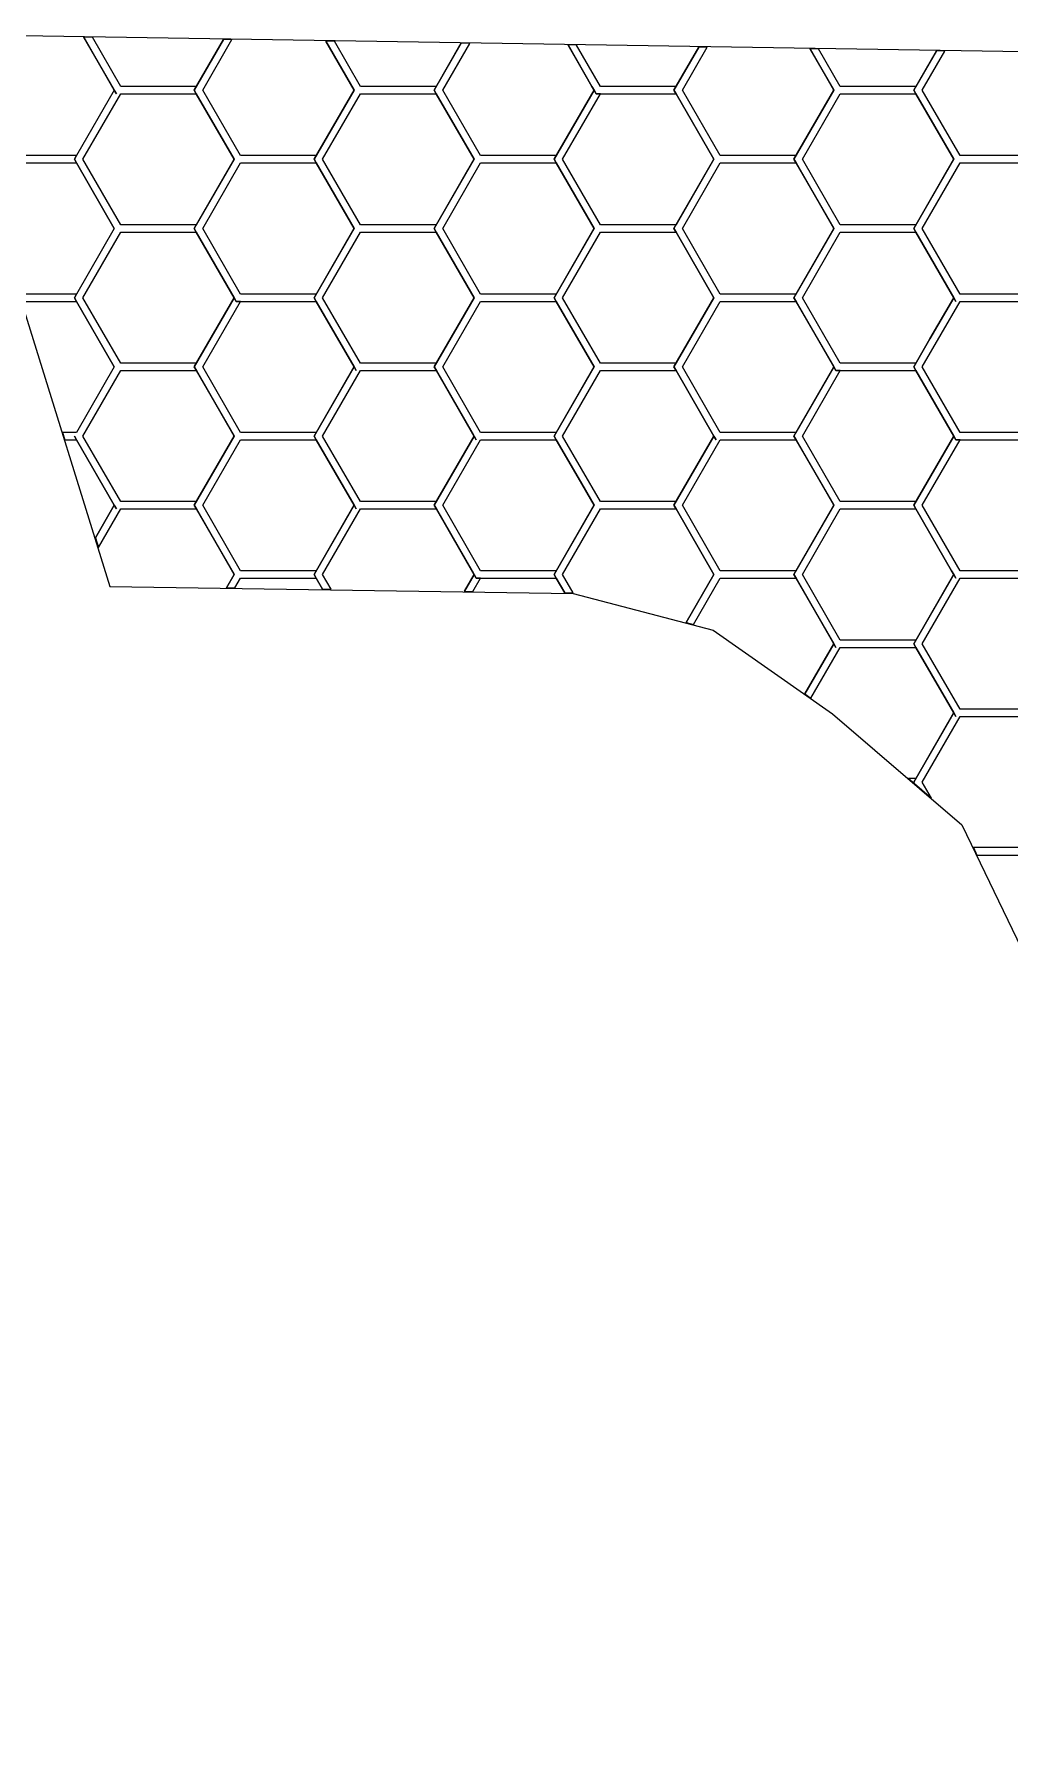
# Model space of a CAD drawing. Extents: x -65 to 65, y -44 to 44.
# Drawn here: x -19.88 to 0.26, y 8.53 to 44 of the extents above; entities that cross this region are included whole.
import ezdxf

# ---------------------------------------------------------------- set-up
doc = ezdxf.new("R2010")
doc.units = 0
doc.layers.add('Add_Red', color=1, linetype='Continuous')
doc.layers.add('Vector_Red', color=1, linetype='Continuous')

msp = doc.modelspace()

# ---------------------------------------------------------------- linework, layer by layer
at = {"layer": 'Add_Red'}
for points in [[(-16.583487, 37.134691), (-16.583488, 37.134692), (-15.758665, 38.563394), (-16.539546, 39.915946), (-16.540168, 39.915946), (-15.759321, 38.563394), (-16.540168, 37.210841), (-18.101912, 37.210841), (-18.882759, 38.563394), (-18.101912, 39.915946), (-18.101912, 39.915947), (-16.539546, 39.915947), (-16.583488, 39.992097), (-16.583488, 39.992098), (-15.758666, 41.420801), (-16.539546, 42.773185), (-16.583488, 42.849504), (-16.583488, 42.849505), (-15.979613, 43.895497), (-15.980259, 43.895507), (-16.540168, 42.925654), (-18.101912, 42.925654), (-18.6869, 43.938947), (-18.864466, 43.941797), (-18.233871, 42.849505), (-18.233872, 42.849504), (-18.189812, 42.773185), (-18.189813, 42.773185), (-18.233872, 42.849504), (-18.864467, 43.941797), (-18.866211, 43.941825), (-18.235586, 42.849505), (-19.01645, 41.496952), (-20.578077, 41.496952)], [(-10.807816, 32.848631), (-11.00802, 32.501852), (-11.002833, 32.501772), (-10.802605, 32.848632), (-10.802604, 32.848631), (-11.002832, 32.501772), (-10.828479, 32.499105), (-10.670646, 32.772498), (-10.758562, 32.772498), (-10.802604, 32.848631), (-10.802605, 32.848632), (-10.846675, 32.924986), (-11.583267, 34.201167), (-11.627309, 34.277317), (-11.627309, 34.277319), (-10.802605, 35.706173), (-10.802604, 35.706172), (-11.627309, 34.277319), (-11.583267, 34.201168), (-10.846675, 32.924986), (-10.802605, 32.848632), (-10.758562, 32.772499), (-10.670645, 32.772499), (-10.670646, 32.772498), (-9.108816, 32.772498), (-8.934257, 32.470133), (-8.932693, 32.470109), (-9.107304, 32.772498), (-9.108816, 32.772498), (-9.108817, 32.772499), (-9.107305, 32.772499), (-9.151178, 32.848631), (-9.151178, 32.848632), (-8.326306, 34.277319), (-8.656319, 34.848822), (-9.107304, 35.62982), (-9.107305, 35.629821), (-9.107304, 35.629821), (-8.656319, 34.848822), (-8.326305, 34.277318), (-9.151178, 32.848631), (-9.107305, 32.772499), (-9.107304, 32.772499), (-8.932692, 32.470109), (-8.755093, 32.467393), (-8.755076, 32.467389), (-8.975176, 32.848631), (-8.194346, 34.201167), (-6.632517, 34.201167), (-5.851687, 32.848631), (-6.424716, 31.856068), (-6.424326, 31.855966), (-5.851183, 32.848632), (-6.632013, 34.201167), (-6.676056, 34.277318), (-6.676056, 34.277319), (-5.851183, 35.706172), (-6.632013, 37.05854), (-6.676056, 37.134691), (-6.676056, 37.134692), (-5.851183, 38.563395), (-6.632013, 39.915947), (-6.676056, 39.992097), (-6.676055, 39.992098), (-6.676056, 39.992099), (-5.851183, 41.420801), (-6.632013, 42.773185), (-6.632517, 42.773185), (-5.851687, 41.420801), (-6.632517, 40.068416), (-8.194346, 40.068416), (-8.975176, 41.420801), (-8.194346, 42.773185), (-8.282263, 42.773185), (-8.326305, 42.849504), (-9.151178, 41.420801), (-9.107304, 41.344651), (-9.107305, 41.344651), (-9.151178, 41.420801), (-9.151178, 41.420802), (-8.326306, 42.849505), (-8.370276, 42.925654), (-8.864349, 43.781302), (-8.865929, 43.781327), (-8.327987, 42.849505), (-9.108817, 41.496952), (-10.670645, 41.496952), (-11.451475, 42.849505), (-10.894736, 43.813888), (-11.069014, 43.816685), (-11.627309, 42.849504), (-11.583435, 42.773187), (-10.802605, 41.420802), (-10.802605, 41.420801), (-11.627308, 39.992098), (-11.583435, 39.915948), (-10.802605, 38.563395), (-10.802605, 38.563394), (-11.627308, 37.134691), (-11.583267, 37.058541), (-10.846515, 35.78224), (-10.802605, 35.706173), (-10.758562, 35.629821), (-10.802604, 35.706172), (-10.802605, 35.706173), (-10.846515, 35.78224), (-11.583267, 37.05854), (-11.627309, 37.13469), (-11.627308, 37.134691), (-11.627309, 37.134692), (-10.802605, 38.563394), (-11.583435, 39.915947), (-11.627309, 39.992097), (-11.627308, 39.992098), (-11.627309, 39.992099), (-10.802605, 41.420801), (-11.583435, 42.773185), (-11.627309, 42.849504), (-11.627309, 42.849505), (-11.069015, 43.816685), (-11.074205, 43.816768), (-11.588646, 42.925654), (-13.150407, 42.925654), (-13.689111, 43.858736), (-13.866688, 43.861586), (-13.2824, 42.849505), (-13.2824, 42.849504), (-14.107305, 41.420801), (-14.063247, 41.344651), (-14.063248, 41.344651), (-14.107306, 41.420801), (-14.107305, 41.420801), (-14.107306, 41.420802), (-13.2824, 42.849505), (-13.866688, 43.861586), (-13.868435, 43.861614), (-13.284131, 42.849505), (-14.064978, 41.496952), (-15.626706, 41.496952), (-16.407553, 42.849505), (-15.805303, 43.892699), (-15.979612, 43.895497), (-16.583488, 42.849504), (-16.539546, 42.773186), (-15.758665, 41.420802), (-15.758666, 41.420801), (-15.758665, 41.4208), (-16.583488, 39.992097), (-16.539546, 39.915948), (-15.758665, 38.563395), (-15.714707, 38.487245), (-14.064978, 38.487245), (-14.064978, 38.487244), (-13.284131, 37.134692), (-14.064978, 35.78224), (-15.626706, 35.78224), (-16.407553, 37.134692), (-15.626706, 38.487244), (-15.714707, 38.487244), (-15.758665, 38.563395), (-15.758665, 38.563394), (-16.583487, 37.134691), (-16.539445, 37.058541), (-15.758665, 35.706173), (-15.758665, 35.706172), (-16.583488, 34.277318), (-16.539445, 34.201168), (-15.758665, 32.848632), (-15.758665, 32.848631), (-15.91554, 32.576912), (-15.741163, 32.574245), (-15.626706, 32.772498), (-14.064978, 32.772498), (-13.934568, 32.546613), (-13.932822, 32.546586), (-14.063247, 32.772497), (-14.063248, 32.772498), (-14.063247, 32.772498), (-13.932822, 32.546586), (-13.755331, 32.543872), (-13.931287, 32.848631), (-13.150407, 34.201167), (-11.588646, 34.201167), (-10.807816, 32.848631)], [(-6.676056, 42.849504), (-6.676056, 42.849505), (-6.163106, 43.737949), (-6.163575, 43.737956), (-6.632517, 42.925655), (-8.194346, 42.925655), (-8.686666, 43.77845), (-8.864349, 43.781302), (-8.370276, 42.925654), (-8.326305, 42.849504), (-8.282263, 42.773186), (-6.632013, 42.773186), (-6.676056, 42.849504)], [(0.793857, 41.496953), (-0.767802, 41.496953), (-1.548464, 42.849506), (-1.082737, 43.656412), (-1.257071, 43.65921), (-1.724465, 42.849505), (-1.680423, 42.773187), (-0.899761, 41.420802), (-0.899761, 41.420801), (-1.724466, 39.992099), (-1.680425, 39.91595), (-1.680423, 39.915947), (-1.680424, 39.915948), (-1.680425, 39.91595), (-1.724466, 39.992098), (-1.724466, 39.992099), (-0.899761, 41.420801), (-1.680423, 42.773186), (-1.724466, 42.849504), (-1.724465, 42.849505), (-1.724466, 42.849506), (-1.257072, 43.65921), (-1.257699, 43.65922), (-1.681096, 42.925655), (-3.242756, 42.925655), (-3.688866, 43.698239), (-3.866442, 43.701089), (-3.374716, 42.849505), (-3.374716, 42.849504), (-4.199588, 41.420801), (-4.155714, 41.344652), (-4.155715, 41.344652), (-4.199588, 41.420801), (-4.199588, 41.420802), (-3.374716, 42.849504), (-3.866442, 43.701089), (-3.868201, 43.701117), (-3.376565, 42.849505), (-4.157395, 41.496953), (-5.719055, 41.496953), (-6.500054, 42.849505), (-5.98866, 43.735149), (-6.163106, 43.737948), (-6.676056, 42.849504), (-6.632013, 42.773187), (-5.851183, 41.420802), (-5.851183, 41.420801), (-6.676055, 39.992098), (-6.632013, 39.915948), (-5.851183, 38.563395), (-5.851183, 38.563394), (-6.676056, 37.134692), (-6.632013, 37.058541), (-5.851183, 35.706174), (-5.80714, 35.629821), (-5.851183, 35.706173), (-5.851183, 35.706172), (-6.676056, 34.277319), (-6.632013, 34.201168), (-5.851183, 32.848632), (-5.851183, 32.848631), (-6.424326, 31.855966), (-6.271455, 31.815864), (-5.719055, 32.772499), (-4.157395, 32.772499), (-3.376565, 31.41998), (-3.973316, 30.386313), (-3.971985, 30.385382), (-3.374716, 31.419979), (-4.155714, 32.772498), (-4.155715, 32.772499), (-4.155714, 32.772499), (-3.374716, 31.419979), (-3.330841, 31.343626), (-3.374716, 31.419978), (-3.971985, 30.385382), (-3.846694, 30.29775), (-3.242756, 31.343626), (-1.681096, 31.343626), (-0.900434, 29.991124), (-1.681096, 28.63889), (-1.831412, 28.63889), (-1.706571, 28.531699), (-1.724466, 28.562723), (-1.724466, 28.562724), (-0.899762, 29.991394), (-0.899761, 29.991393), (-1.724466, 28.562723), (-1.70657, 28.531699), (-1.357871, 28.232299), (-1.548464, 28.562438), (-0.767802, 29.915059), (0.793857, 29.915059)], [(-15.759321, 41.4208), (-16.540168, 40.068416), (-18.101912, 40.068416), (-18.882759, 41.4208), (-18.101912, 42.773185), (-16.540168, 42.773185), (-15.759321, 41.4208)], [(-10.807816, 41.420801), (-11.588646, 40.068416), (-13.150407, 40.068416), (-13.931288, 41.420801), (-13.150407, 42.773185), (-11.588646, 42.773185), (-10.807816, 41.420801)], [(-0.900434, 41.420801), (-1.681096, 40.068416), (-3.242756, 40.068416), (-4.023755, 41.420801), (-3.242756, 42.773186), (-1.681096, 42.773186), (-0.900434, 41.420801)], [(-20.578077, 41.344651), (-19.01645, 41.344651), (-18.235586, 39.992098), (-19.01645, 38.639713), (-20.189997, 38.639713)], [(-19.014718, 41.344651), (-19.01472, 41.344651), (-19.058677, 41.4208), (-19.058677, 41.420801), (-19.014713, 41.496954), (-19.058677, 41.4208), (-19.014718, 41.344651)], [(-18.233871, 39.992098), (-18.233872, 39.992097), (-19.014719, 41.34465), (-19.01472, 41.344651), (-19.014718, 41.344651), (-18.233871, 39.992098)], [(-13.284131, 39.992098), (-14.064978, 38.639714), (-15.626706, 38.639714), (-16.407553, 39.992098), (-15.626706, 41.344651), (-14.064978, 41.344651), (-13.284131, 39.992098)], [(-13.2824, 39.992098), (-13.2824, 39.992097), (-14.107306, 38.563395), (-14.063247, 38.487245), (-14.063248, 38.487245), (-14.107306, 38.563394), (-14.107306, 38.563395), (-13.2824, 39.992098), (-14.063247, 41.34465), (-14.063248, 41.344651), (-14.063247, 41.344651), (-13.2824, 39.992098)], [(-8.327987, 39.992099), (-9.108817, 38.639714), (-10.670645, 38.639714), (-11.451475, 39.992099), (-10.670645, 41.344651), (-9.108817, 41.344651), (-8.327987, 39.992099)], [(-9.151178, 38.563394), (-9.151178, 38.563395), (-8.326306, 39.992099), (-9.107304, 41.34465), (-9.107305, 41.344651), (-9.107304, 41.344651), (-8.326306, 39.992099), (-8.326305, 39.992097), (-9.151178, 38.563395), (-9.107137, 38.487247), (-9.107135, 38.487244), (-8.326305, 37.134691), (-9.151177, 35.705887), (-9.107304, 35.629821), (-9.107305, 35.629821), (-9.151178, 35.705886), (-9.151177, 35.705887), (-9.151178, 35.705888), (-8.326306, 37.134692), (-9.107136, 38.487245), (-9.107137, 38.487247), (-9.151178, 38.563394)], [(-3.376565, 39.992099), (-4.157395, 38.639714), (-5.719055, 38.639714), (-6.500054, 39.992099), (-5.719055, 41.344652), (-4.157395, 41.344652), (-3.376565, 39.992099)], [(-3.374716, 39.992099), (-3.374716, 39.992098), (-4.199588, 38.563394), (-4.155714, 38.487245), (-4.155715, 38.487245), (-4.199588, 38.563394), (-4.199588, 38.563395), (-3.374716, 39.992098), (-4.155714, 41.34465), (-4.155715, 41.344652), (-4.155714, 41.344652), (-3.374716, 39.992099)], [(1.574856, 39.992099), (0.793857, 38.639714), (-0.767802, 38.639714), (-1.548464, 39.992099), (-0.767802, 41.344652), (0.793857, 41.344652), (1.574856, 39.992099)], [(-10.807816, 38.563394), (-11.588646, 37.210841), (-13.150407, 37.210841), (-13.931288, 38.563394), (-13.150407, 39.915947), (-11.588646, 39.915947), (-10.807816, 38.563394)], [(-5.851687, 38.563394), (-6.632517, 37.210841), (-8.194346, 37.210841), (-8.975176, 38.563394), (-8.194346, 39.915947), (-6.632517, 39.915947), (-5.851687, 38.563394)], [(-0.900434, 38.563394), (-1.681096, 37.210841), (-3.242756, 37.210841), (-4.023755, 38.563394), (-3.242756, 39.915947), (-1.681096, 39.915947), (-0.900434, 38.563394)], [(0.793857, 32.924985), (-0.767802, 32.924985), (-1.548464, 34.277319), (-0.767802, 35.629821), (-0.855551, 35.629821), (-0.899762, 35.706174), (-1.680424, 37.058541), (-1.680425, 37.058541), (-1.724466, 37.134691), (-1.724466, 37.134692), (-1.390474, 37.713293), (-0.899762, 38.563394), (-1.680424, 39.915947), (-1.680423, 39.915947), (-0.899761, 38.563396)], [(-20.142572, 38.487244), (-19.01645, 38.487244), (-18.235586, 37.134691), (-19.01645, 35.782239), (-19.301189, 35.782239), (-19.25378, 35.629821), (-19.01645, 35.629821), (-18.235586, 34.277318), (-18.623906, 33.604808), (-18.623282, 33.6028), (-18.233872, 34.277317), (-18.623282, 33.602801), (-18.561686, 33.404774), (-18.101912, 34.201167), (-16.540168, 34.201167), (-15.759321, 32.848631), (-15.916188, 32.576922), (-15.915541, 32.576912), (-15.758665, 32.848632), (-16.539445, 34.201167), (-16.583488, 34.277317), (-16.583488, 34.277318), (-15.758665, 35.706172), (-16.539445, 37.05854), (-16.583488, 37.13469), (-16.583487, 37.134691)], [(-19.014718, 38.487244), (-19.01472, 38.487244), (-19.058677, 38.563394), (-19.058677, 38.563395), (-19.014617, 38.639714), (-19.058677, 38.563394), (-19.014718, 38.487244)], [(-18.233871, 37.134691), (-18.233872, 37.13469), (-19.014719, 38.487243), (-19.01472, 38.487244), (-19.014718, 38.487244), (-18.233871, 37.134691)], [(-13.2824, 37.134692), (-13.282401, 37.134691), (-13.2824, 37.134691), (-14.107306, 35.705887), (-14.063247, 35.629821), (-14.063248, 35.629821), (-14.107306, 35.705886), (-14.107306, 35.705887), (-13.282401, 37.134691), (-14.063247, 38.487243), (-14.063248, 38.487245), (-14.063247, 38.487245), (-13.2824, 37.134692)], [(-8.327987, 37.134692), (-9.108817, 35.78224), (-10.670645, 35.78224), (-11.451475, 37.134692), (-10.670645, 38.487245), (-9.108817, 38.487245), (-8.327987, 37.134692)], [(-3.376565, 37.134692), (-4.157395, 35.78224), (-5.719055, 35.78224), (-6.500054, 37.134692), (-5.719055, 38.487245), (-4.157395, 38.487245), (-3.376565, 37.134692)], [(-3.374716, 37.134692), (-3.374716, 37.134691), (-3.330841, 37.058541), (-3.242756, 37.058541), (-3.242757, 37.05854), (-1.681095, 37.05854), (-0.900434, 35.705887), (-1.681096, 34.353653), (-3.242756, 34.353653), (-4.023755, 35.705887), (-3.242757, 37.05854), (-3.330841, 37.05854), (-3.374716, 37.134691), (-4.199588, 35.705887), (-4.155714, 35.629821), (-4.155715, 35.629821), (-4.199588, 35.705887), (-4.199588, 35.705888), (-3.374716, 37.134691), (-4.155714, 38.487244), (-4.155715, 38.487245), (-4.155714, 38.487245), (-3.374716, 37.134692)], [(-0.899761, 38.563396), (-0.855551, 38.487245), (-0.899761, 38.563395), (-1.390474, 37.713293), (-1.724466, 37.134692), (-1.680424, 37.058542), (-0.899761, 35.706174), (-0.855551, 35.629822), (0.795874, 35.629822)], [(1.574856, 37.134692), (0.793857, 35.78224), (-0.767802, 35.78224), (-1.548464, 37.134692), (-0.767802, 38.487245), (0.793857, 38.487245), (1.574856, 37.134692)], [(-15.759321, 35.705886), (-16.540168, 34.353653), (-18.101912, 34.353653), (-18.882759, 35.705886), (-18.101912, 37.05854), (-16.540168, 37.05854), (-15.759321, 35.705886)], [(-10.807816, 35.705886), (-11.588646, 34.353653), (-13.150407, 34.353653), (-13.931288, 35.705886), (-13.150407, 37.05854), (-11.588646, 37.05854), (-10.807816, 35.705886)], [(-13.2824, 37.134691), (-13.238425, 37.05854), (-13.2824, 37.13469), (-13.2824, 37.134691)], [(-5.851687, 35.705887), (-6.632517, 34.353653), (-8.194346, 34.353653), (-8.975176, 35.705887), (-8.194346, 37.05854), (-6.632517, 37.05854), (-5.851687, 35.705887)], [(-1.681095, 37.05854), (-1.681096, 37.058541), (-1.680425, 37.058541), (-1.680424, 37.05854), (-1.681095, 37.05854)], [(-19.01472, 35.629821), (-19.058677, 35.705886), (-19.058677, 35.705887), (-19.014718, 35.629821), (-19.01472, 35.629821)], [(-18.233871, 34.277318), (-18.233872, 34.277317), (-18.189896, 34.201167), (-18.189897, 34.201167), (-18.233872, 34.277317), (-19.014719, 35.62982), (-19.01472, 35.629821), (-19.014718, 35.629821), (-18.233871, 34.277318)], [(-13.284131, 34.277318), (-14.064978, 32.924984), (-15.626706, 32.924984), (-16.407553, 34.277318), (-15.626706, 35.629821), (-14.064978, 35.629821), (-13.284131, 34.277318)], [(-13.2824, 34.277318), (-14.107306, 32.848632), (-14.063247, 32.772498), (-14.063248, 32.772498), (-14.107306, 32.848631), (-14.107306, 32.848632), (-13.2824, 34.277318), (-14.063247, 35.62982), (-14.063248, 35.629821), (-14.063247, 35.629821), (-13.2824, 34.277318)], [(-8.327987, 34.277319), (-9.108817, 32.924984), (-10.670645, 32.924984), (-11.451475, 34.277319), (-10.670645, 35.629821), (-9.108817, 35.629821), (-8.327987, 34.277319)], [(-3.376565, 34.277319), (-4.157395, 32.924984), (-5.719055, 32.924984), (-6.500054, 34.277319), (-5.719055, 35.629821), (-4.157395, 35.629821), (-3.376565, 34.277319)], [(-3.374716, 34.277319), (-3.374716, 34.277318), (-4.199588, 32.848631), (-4.155714, 32.772499), (-4.155715, 32.772499), (-4.199588, 32.848631), (-4.199588, 32.848632), (-3.374716, 34.277318), (-4.155714, 35.62982), (-4.155715, 35.629821), (-4.155714, 35.629821), (-3.374716, 34.277319)], [(-1.724465, 31.419979), (-1.724466, 31.41998), (-0.899762, 32.848633), (-0.943832, 32.924986), (-1.680424, 34.201167), (-1.724466, 34.277318), (-1.724466, 34.277319), (-0.899762, 35.706174), (-0.899761, 35.706173), (-1.724466, 34.277319), (-1.680424, 34.201169), (-0.943832, 32.924986), (-0.899762, 32.848633), (-0.855551, 32.772499), (-0.899761, 32.848631), (-0.899762, 32.848633), (-0.899762, 32.848632), (-0.899761, 32.848631), (-1.724465, 31.419979), (-1.680424, 31.343627), (-1.050677, 30.252803), (-0.899762, 29.991394), (-0.855551, 29.915059), (-0.899761, 29.991393), (-0.899762, 29.991394), (-1.050677, 30.252803), (-1.680424, 31.343626), (-1.724466, 31.419978), (-1.724465, 31.419979)], [(-13.2824, 34.277318), (-13.238425, 34.201167), (-13.2824, 34.277317), (-13.2824, 34.277318)], [(-0.900434, 32.848631), (-1.681096, 31.496129), (-3.242756, 31.496129), (-4.023755, 32.848631), (-3.242756, 34.201167), (-1.681096, 34.201167), (-0.900434, 32.848631)], [(1.574856, 31.41998), (0.793857, 30.06746), (-0.767802, 30.06746), (-1.548464, 31.41998), (-0.767802, 32.772499), (0.793857, 32.772499), (1.574856, 31.41998)], [(0.793857, 27.210205), (-0.493898, 27.210205), (-0.42026, 27.057719), (0.793857, 27.057719)]]:
    msp.add_lwpolyline(points, dxfattribs=at)
at = {"layer": 'Vector_Red'}
for points in [[(50.570853, -3.431225), (45.043125, 9.13566), (41.954137, 23.816141), (41.269968, 28.708645), (41.714833, 30.248785), (43.569758, 33.352895), (46.134678, 37.037908), (48.492059, 39.349604), (50.149375, 40.678233), (51.736187, 41.602713), (55.227572, 43.62048), (56.50854, 43.893553), (21.909068, 43.663035), (21.846827, 41.742423), (21.514657, 39.650656), (20.568895, 37.982384), (18.326265, 37.762521), (12.295857, 37.723293), (6.976461, 37.756449), (5.411019, 38.978905), (4.992262, 40.394164), (4.858994, 43.571054), (-21.867771, 44)], [(-21.86777, 44), (-18.322998, 32.603733), (-8.756458, 32.457412), (-5.868878, 31.699919), (-3.403699, 29.975705), (-0.73322, 27.682783), (0.87929, 24.343694), (4.92079, 15.581831), (15.557101, 18.585814), (18.507597, 10.115779), (8.890712, 7.136966)]]:
    msp.add_lwpolyline(points, dxfattribs=at)

doc.saveas('drawing.dxf')
